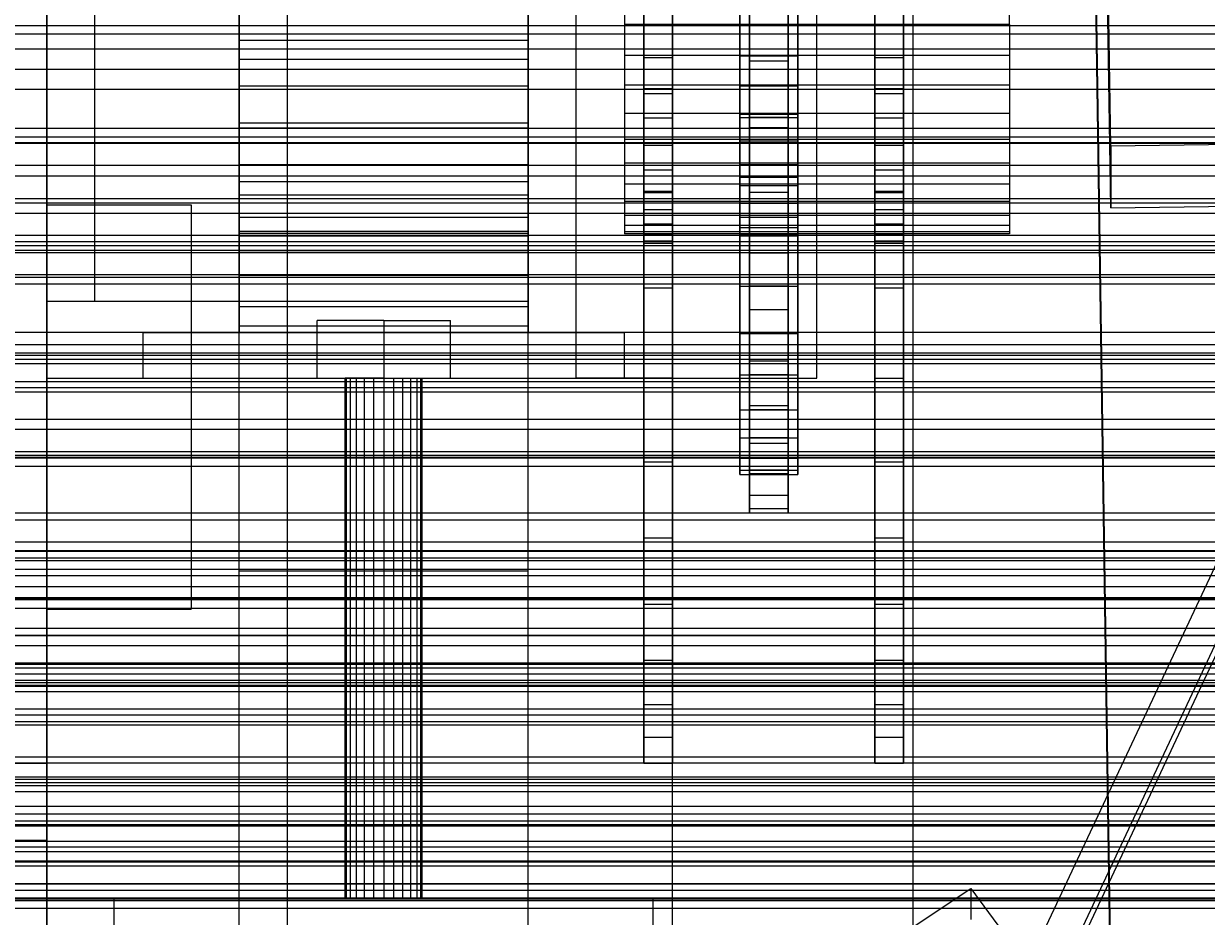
# Model space of a CAD drawing. Header units: millimetres. Extents: x -1970 to 59977, y -50268 to 6837.
# Drawn here: x 247.6 to 370.4, y -34913.9 to -34821.2 of the extents above; entities that cross this region are included whole.
import ezdxf

# ---------------------------------------------------------------- set-up
doc = ezdxf.new("R2010")
doc.units = ezdxf.units.MM
for name, color, linetype, lineweight in [('COTAS_O', 1, 'Continuous', 0), ('COTAS_P', 1, 'Continuous', 0), ('frontal_briquetadora', 7, 'Continuous', 0), ('frontal_C01', 7, 'Continuous', 0), ('frontal_C02', 7, 'Continuous', 0), ('frontal_C03', 7, 'Continuous', 0), ('frontal_C05', 7, 'Continuous', 0), ('frontal_C05-C03', 7, 'Continuous', 0), ('frontal_dos-mix', 7, 'Continuous', 0), ('frontal_mezcladora', 7, 'Continuous', 0), ('frontal_secador', 7, 'Continuous', 0), ('frontal_tolva-C01', 7, 'Continuous', 0)]:
    doc.layers.add(name, color=color, linetype=linetype, lineweight=lineweight)
doc.dimstyles.new('R19_100', dxfattribs={"dimtxt": 250, "dimasz": 150, "dimexe": 150, "dimexo": 80, "dimgap": 100, "dimtad": 1, "dimtih": 1, "dimtoh": 1, "dimdsep": 46, "dimcen": 0.09, "dimadec": 0, "dimazin": 0, "dimtfac": 1, "dimtdec": 4, "dimtofl": 0, "dimtmove": 0, "dimatfit": 3, "dimfxl": 1, "dimtolj": 1, "dimtzin": 0, "dimarcsym": 0})

# ---------------------------------------------------------------- blocks, each defined once
blk = doc.blocks.new('*D37')
at = {"layer": 'COTAS_P', "color": 0, "lineweight": -2, "transparency": 16777216}
for p, q in [((-1750, -35420), (-1750, -34450)), ((2600, -35420), (2600, -34450)), ((-1600, -34600), (2450, -34600))]:
    blk.add_line(p, q, dxfattribs=at)
at = {"layer": 'COTAS_P', "color": 0, "transparency": 16777216}
for points in [[(-1600, -34575), (-1600, -34625), (-1750, -34600)], [(2450, -34575), (2450, -34625), (2600, -34600)]]:
    blk.add_solid(points, dxfattribs=at)
at = {"layer": 'Defpoints', "color": 0, "transparency": 16777216}
for p in [(2600, -34600), (-1750, -35500), (2600, -35500)]:
    blk.add_point(p, dxfattribs=at)
blk = doc.blocks.new('*D43')
at = {"layer": 'COTAS_O', "color": 0, "lineweight": -2, "transparency": 16777216}
for p, q in [((-650, -34820), (-650, -34050)), ((650, -34820), (650, -34050)), ((-500, -34200), (500, -34200))]:
    blk.add_line(p, q, dxfattribs=at)
at = {"layer": 'COTAS_O', "color": 0, "transparency": 16777216}
for points in [[(-500, -34175), (-500, -34225), (-650, -34200)], [(500, -34175), (500, -34225), (650, -34200)]]:
    blk.add_solid(points, dxfattribs=at)
at = {"layer": 'Defpoints', "color": 0, "transparency": 16777216}
for p in [(650, -34200), (-650, -34900), (650, -34900)]:
    blk.add_point(p, dxfattribs=at)

msp = doc.modelspace()

# ---------------------------------------------------------------- linework, layer by layer
at = {"layer": 'frontal_briquetadora'}
for p, q in [((315, -35000), (315, -34710)), ((340, -34940), (340, -34760))]:
    msp.add_line(p, q, dxfattribs=at)
at = {"layer": 'frontal_C01'}
for p, q in [((250, -35735.764), (250, -32680.37)), ((250, -32685.104), (250, -35740.498)), ((360.514, -34833.916), (357.646, -34641.968)), ((360.514, -34840.32), (357.646, -34648.372)), ((430, -34825.934), (-430, -34825.934)), ((-425, -34827.992), (425, -34827.992)), ((378.512, -34833.675), (360.514, -34833.916)), ((360.514, -34833.916), (360.514, -34840.32)), ((425, -34839.36), (-425, -34839.36)), ((360.514, -34840.32), (378.512, -34840.078)), ((425, -34844.257), (-425, -34844.257)), ((-425, -34855.625), (425, -34855.625)), ((430, -34875.934), (-430, -34875.934)), ((430, -34880.934), (-430, -34880.934)), ((334.501, -34918.631), (345.969, -34911.019)), ((345.969, -34911.019), (345.981, -34914.221)), ((345.969, -34911.019), (373.501, -34948.258))]:
    msp.add_line(p, q, dxfattribs=at)
at = {"layer": 'frontal_C02'}
for p, q in [((250, -35767.535), (250, -32976.99)), ((250, -32981.769), (250, -35772.314)), ((360.514, -34917.476), (357.646, -34723.709)), ((360.514, -34923.322), (357.646, -34729.554)), ((430, -34848.253), (-430, -34848.253)), ((430, -34853.253), (-430, -34853.253)), ((-425, -34911.965), (425, -34911.965))]:
    msp.add_line(p, q, dxfattribs=at)
at = {"layer": 'frontal_C03'}
for p, q in [((1250, -34821.388), (-1250, -34821.388)), ((1250, -34822.269), (-1250, -34822.269)), ((1250, -34832.076), (-1250, -34832.076)), ((1250, -34832.957), (-1250, -34832.957)), ((1250, -34833.61), (-1250, -34833.61)), ((-1500, -34835.865), (1500, -34835.865)), ((1250, -34835.918), (-1250, -34835.918)), ((-1250, -34836.975), (1250, -34836.975)), ((1250, -34839.827), (-1250, -34839.827)), ((1250, -34840.885), (-1250, -34840.885)), ((1250, -34843.192), (-1250, -34843.192)), ((1250, -34843.845), (-1250, -34843.845)), ((1250, -34844.727), (-1250, -34844.727)), ((1500, -34847.273), (-1500, -34847.273)), ((1500, -34847.558), (-1500, -34847.558)), ((1250, -34854.533), (-1250, -34854.533)), ((1250, -34855.415), (-1250, -34855.415)), ((1250, -34856.068), (-1250, -34856.068)), ((-1500, -34858.967), (1500, -34858.967)), ((1250, -34858.375), (-1250, -34858.375)), ((-1250, -34859.433), (1250, -34859.433)), ((1250, -34862.285), (-1250, -34862.285)), ((1250, -34863.342), (-1250, -34863.342)), ((1250, -34865.65), (-1250, -34865.65)), ((1250, -34866.303), (-1250, -34866.303)), ((1250, -34867.184), (-1250, -34867.184)), ((1250, -34876.991), (-1250, -34876.991)), ((1250, -34877.872), (-1250, -34877.872)), ((1250, -34878.526), (-1250, -34878.526)), ((1250, -34880.833), (-1250, -34880.833)), ((-1250, -34881.89), (1250, -34881.89)), ((1250, -34884.742), (-1250, -34884.742)), ((1250, -34885.8), (-1250, -34885.8)), ((1250, -34888.107), (-1250, -34888.107)), ((1250, -34888.761), (-1250, -34888.761)), ((1250, -34889.642), (-1250, -34889.642)), ((1250, -34899.448), (-1250, -34899.448)), ((1250, -34900.33), (-1250, -34900.33)), ((1250, -34900.983), (-1250, -34900.983)), ((1250, -34903.291), (-1250, -34903.291)), ((-1250, -34904.348), (1250, -34904.348)), ((1250, -34907.2), (-1250, -34907.2)), ((1250, -34908.257), (-1250, -34908.257)), ((1250, -34910.565), (-1250, -34910.565)), ((1250, -34911.218), (-1250, -34911.218)), ((1250, -34912.1), (-1250, -34912.1))]:
    msp.add_line(p, q, dxfattribs=at)
at = {"layer": 'frontal_C05'}
for p, q in [((270, -34858), (270, -34730)), ((305, -34858), (305, -34730)), ((315, -34858), (315, -34730)), ((330, -34858), (330, -34730)), ((270, -34858), (270, -34758)), ((300, -34858), (300, -34758)), ((250, -34827.643), (250, -34808.357)), ((250, -34818), (250, -34837.145)), ((250, -34818), (250, -34828.847)), ((250, -34818), (250, -34837.582)), ((250, -34818), (250, -34835.802)), ((270, -34818), (270, -34822.926)), ((270, -34824.877), (270, -34818)), ((300, -34818), (300, -34824.877)), ((300, -34822.926), (300, -34818)), ((310, -34818), (310, -34828.847)), ((310, -34818), (310, -34821.263)), ((312, -34818), (312, -34821.394)), ((312, -34828.442), (312, -34818)), ((315, -34818), (315, -34828.442)), ((315, -34821.394), (315, -34818)), ((322, -34818), (322, -34821.296)), ((322, -34824.526), (322, -34818)), ((323, -34818), (323, -34824.526)), ((323, -34825.048), (323, -34818)), ((327, -34818), (327, -34825.048)), ((327, -34824.526), (327, -34818)), ((328, -34818), (328, -34824.526)), ((328, -34821.296), (328, -34818)), ((336, -34818), (336, -34821.394)), ((336, -34828.442), (336, -34818)), ((339, -34818), (339, -34828.442)), ((339, -34821.394), (339, -34818)), ((350, -34821.263), (350, -34818)), ((310, -34821.263), (310, -34824.47)), ((350, -34821.263), (310, -34821.263)), ((312, -34821.394), (312, -34828.442)), ((315, -34821.394), (312, -34821.394)), ((312, -34821.394), (312, -34824.729)), ((315, -34828.442), (315, -34821.394)), ((315, -34824.729), (315, -34821.394)), ((322, -34821.296), (322, -34824.526)), ((328, -34821.296), (322, -34821.296)), ((322, -34821.296), (322, -34824.535)), ((328, -34824.526), (328, -34821.296)), ((328, -34824.535), (328, -34821.296)), ((336, -34821.394), (336, -34828.442)), ((339, -34821.394), (336, -34821.394)), ((336, -34821.394), (336, -34824.729)), ((339, -34828.442), (339, -34821.394)), ((339, -34824.729), (339, -34821.394)), ((350, -34821.263), (350, -34824.47)), ((270, -34822.926), (270, -34824.877)), ((300, -34822.926), (270, -34822.926)), ((270, -34822.926), (270, -34827.663)), ((300, -34824.877), (300, -34822.926)), ((300, -34827.663), (300, -34822.926)), ((310, -34824.47), (310, -34827.567)), ((350, -34824.47), (310, -34824.47)), ((322, -34824.526), (328, -34824.526)), ((322, -34830.941), (322, -34824.526)), ((322, -34824.535), (322, -34830.941)), ((328, -34824.535), (322, -34824.535)), ((322, -34824.535), (322, -34827.663)), ((323, -34824.526), (323, -34825.048)), ((327, -34824.526), (323, -34824.526)), ((323, -34824.526), (323, -34830.941)), ((327, -34825.048), (327, -34824.526)), ((327, -34830.941), (327, -34824.526)), ((328, -34824.526), (328, -34830.941)), ((328, -34830.941), (328, -34824.535)), ((328, -34827.663), (328, -34824.535)), ((350, -34824.47), (350, -34827.567)), ((270, -34824.877), (300, -34824.877)), ((270, -34831.49), (270, -34824.877)), ((300, -34824.877), (300, -34831.49)), ((312, -34824.729), (312, -34838.706)), ((315, -34824.729), (312, -34824.729)), ((312, -34824.729), (312, -34827.95)), ((315, -34838.706), (315, -34824.729)), ((315, -34827.95), (315, -34824.729)), ((323, -34825.048), (327, -34825.048)), ((323, -34831.976), (323, -34825.048)), ((327, -34825.048), (327, -34831.976)), ((336, -34824.729), (336, -34838.706)), ((339, -34824.729), (336, -34824.729)), ((336, -34824.729), (336, -34827.95)), ((339, -34838.706), (339, -34824.729)), ((339, -34827.95), (339, -34824.729)), ((250, -34846.368), (250, -34827.643)), ((270, -34827.663), (270, -34831.49)), ((300, -34827.663), (270, -34827.663)), ((270, -34827.663), (270, -34832.028)), ((300, -34831.49), (300, -34827.663)), ((300, -34832.028), (300, -34827.663)), ((310, -34827.567), (310, -34830.5)), ((350, -34827.567), (310, -34827.567)), ((312, -34827.95), (312, -34848.615)), ((315, -34827.95), (312, -34827.95)), ((312, -34827.95), (312, -34831)), ((315, -34848.615), (315, -34827.95)), ((315, -34831), (315, -34827.95)), ((322, -34827.663), (322, -34837.134)), ((328, -34827.663), (322, -34827.663)), ((322, -34827.663), (322, -34830.625)), ((328, -34837.134), (328, -34827.663)), ((328, -34830.625), (328, -34827.663)), ((336, -34827.95), (336, -34848.615)), ((339, -34827.95), (336, -34827.95)), ((336, -34827.95), (336, -34831)), ((339, -34848.615), (339, -34827.95)), ((339, -34831), (339, -34827.95)), ((350, -34827.567), (350, -34830.5)), ((250, -34828.847), (250, -34837.546)), ((310, -34828.847), (310, -34837.546)), ((312, -34828.442), (315, -34828.442)), ((312, -34838.706), (312, -34828.442)), ((315, -34828.442), (315, -34838.706)), ((336, -34828.442), (339, -34828.442)), ((336, -34838.706), (336, -34828.442)), ((339, -34828.442), (339, -34838.706)), ((310, -34830.5), (310, -34833.219)), ((350, -34830.5), (310, -34830.5)), ((322, -34830.625), (322, -34843)), ((328, -34830.625), (322, -34830.625)), ((322, -34830.625), (322, -34833.371)), ((328, -34843), (328, -34830.625)), ((328, -34833.371), (328, -34830.625)), ((350, -34830.5), (350, -34833.219)), ((270, -34831.49), (300, -34831.49)), ((270, -34837.584), (270, -34831.49)), ((270, -34832.028), (270, -34837.584)), ((300, -34832.028), (270, -34832.028)), ((270, -34832.028), (270, -34835.854)), ((300, -34831.49), (300, -34837.584)), ((300, -34837.584), (300, -34832.028)), ((300, -34835.854), (300, -34832.028)), ((312, -34831), (312, -34858)), ((315, -34831), (312, -34831)), ((312, -34831), (312, -34833.828)), ((315, -34858), (315, -34831)), ((315, -34833.828), (315, -34831)), ((322, -34830.941), (328, -34830.941)), ((322, -34837.134), (322, -34830.941)), ((323, -34830.941), (323, -34831.976)), ((327, -34830.941), (323, -34830.941)), ((323, -34830.941), (323, -34837.134)), ((323, -34831.976), (327, -34831.976)), ((323, -34838.665), (323, -34831.976)), ((327, -34831.976), (327, -34830.941)), ((327, -34837.134), (327, -34830.941)), ((327, -34831.976), (327, -34838.665)), ((328, -34830.941), (328, -34837.134)), ((336, -34831), (336, -34858)), ((339, -34831), (336, -34831)), ((336, -34831), (336, -34833.828)), ((339, -34858), (339, -34831)), ((339, -34833.828), (339, -34831)), ((310, -34833.219), (310, -34835.678)), ((350, -34833.219), (310, -34833.219)), ((350, -34833.219), (350, -34835.678)), ((312, -34833.828), (312, -34866.701)), ((315, -34833.828), (312, -34833.828)), ((312, -34833.828), (312, -34836.385)), ((315, -34866.701), (315, -34833.828)), ((315, -34836.385), (315, -34833.828)), ((322, -34833.371), (322, -34848.438)), ((328, -34833.371), (322, -34833.371)), ((322, -34833.371), (322, -34835.854)), ((328, -34848.438), (328, -34833.371)), ((328, -34835.854), (328, -34833.371)), ((336, -34833.828), (336, -34866.701)), ((339, -34833.828), (336, -34833.828)), ((336, -34833.828), (336, -34836.385)), ((339, -34866.701), (339, -34833.828)), ((339, -34836.385), (339, -34833.828)), ((310, -34835.678), (310, -34837.834)), ((350, -34835.678), (310, -34835.678)), ((350, -34835.678), (350, -34837.834)), ((250, -34835.802), (250, -34852.711)), ((270, -34835.854), (270, -34842.926)), ((300, -34835.854), (270, -34835.854)), ((270, -34835.854), (270, -34838.995)), ((300, -34842.926), (300, -34835.854)), ((300, -34838.995), (300, -34835.854)), ((312, -34836.385), (312, -34874.569)), ((315, -34836.385), (312, -34836.385)), ((312, -34836.385), (312, -34838.627)), ((315, -34874.569), (315, -34836.385)), ((315, -34838.627), (315, -34836.385)), ((322, -34835.854), (322, -34853.355)), ((328, -34835.854), (322, -34835.854)), ((322, -34835.854), (322, -34838.032)), ((328, -34853.355), (328, -34835.854)), ((328, -34838.032), (328, -34835.854)), ((336, -34836.385), (336, -34874.569)), ((339, -34836.385), (336, -34836.385)), ((336, -34836.385), (336, -34838.627)), ((339, -34874.569), (339, -34836.385)), ((339, -34838.627), (339, -34836.385)), ((250, -34837.145), (250, -34855.178)), ((250, -34837.546), (250, -34842.373)), ((250, -34837.582), (250, -34856.182)), ((270, -34837.584), (300, -34837.584)), ((270, -34842.926), (270, -34837.584)), ((300, -34837.584), (300, -34842.926)), ((310, -34837.546), (310, -34842.373)), ((310, -34837.834), (310, -34839.651)), ((350, -34837.834), (310, -34837.834)), ((322, -34837.134), (328, -34837.134)), ((322, -34843), (322, -34837.134)), ((322, -34838.032), (322, -34857.668)), ((328, -34838.032), (322, -34838.032)), ((322, -34838.032), (322, -34839.867)), ((323, -34837.134), (323, -34838.665)), ((327, -34837.134), (323, -34837.134)), ((323, -34837.134), (323, -34843)), ((327, -34838.665), (327, -34837.134)), ((327, -34843), (327, -34837.134)), ((328, -34837.134), (328, -34843)), ((328, -34857.668), (328, -34838.032)), ((328, -34839.867), (328, -34838.032)), ((350, -34837.834), (350, -34839.651)), ((270, -34838.995), (270, -34847.309)), ((300, -34838.995), (270, -34838.995)), ((270, -34838.995), (270, -34841.328)), ((300, -34847.309), (300, -34838.995)), ((300, -34841.328), (300, -34838.995)), ((312, -34838.627), (312, -34881.468)), ((315, -34838.627), (312, -34838.627)), ((312, -34838.627), (312, -34840.517)), ((312, -34838.706), (315, -34838.706)), ((312, -34848.615), (312, -34838.706)), ((315, -34881.468), (315, -34838.627)), ((315, -34840.517), (315, -34838.627)), ((315, -34838.706), (315, -34848.615)), ((323, -34838.665), (327, -34838.665)), ((323, -34845), (323, -34838.665)), ((327, -34838.665), (327, -34845)), ((336, -34838.627), (336, -34881.468)), ((339, -34838.627), (336, -34838.627)), ((336, -34838.627), (336, -34840.517)), ((336, -34838.706), (339, -34838.706)), ((336, -34848.615), (336, -34838.706)), ((339, -34881.468), (339, -34838.627)), ((339, -34840.517), (339, -34838.627)), ((339, -34838.706), (339, -34848.615)), ((310, -34839.651), (310, -34841.097)), ((350, -34839.651), (310, -34839.651)), ((312, -34840.517), (312, -34887.282)), ((315, -34840.517), (312, -34840.517)), ((312, -34840.517), (312, -34842.021)), ((315, -34887.282), (315, -34840.517)), ((315, -34842.021), (315, -34840.517)), ((322, -34839.867), (322, -34861.301)), ((328, -34839.867), (322, -34839.867)), ((322, -34839.867), (322, -34841.328)), ((328, -34861.301), (328, -34839.867)), ((328, -34841.328), (328, -34839.867)), ((336, -34840.517), (336, -34887.282)), ((339, -34840.517), (336, -34840.517)), ((336, -34840.517), (336, -34842.021)), ((339, -34887.282), (339, -34840.517)), ((339, -34842.021), (339, -34840.517)), ((350, -34839.651), (350, -34841.097)), ((270, -34841.328), (270, -34850.567)), ((300, -34841.328), (270, -34841.328)), ((270, -34841.328), (270, -34842.765)), ((300, -34850.567), (300, -34841.328)), ((300, -34842.765), (300, -34841.328)), ((310, -34841.097), (310, -34842.148)), ((350, -34841.097), (310, -34841.097)), ((322, -34841.328), (322, -34864.194)), ((328, -34841.328), (322, -34841.328)), ((322, -34841.328), (322, -34842.39)), ((328, -34864.194), (328, -34841.328)), ((328, -34842.39), (328, -34841.328)), ((350, -34841.097), (350, -34842.148)), ((270, -34842.765), (270, -34852.573)), ((300, -34842.765), (270, -34842.765)), ((270, -34842.765), (270, -34843.25)), ((270, -34842.926), (300, -34842.926)), ((270, -34847.309), (270, -34842.926)), ((300, -34852.573), (300, -34842.765)), ((300, -34843.25), (300, -34842.765)), ((300, -34842.926), (300, -34847.309)), ((310, -34842.148), (310, -34842.786)), ((350, -34842.148), (310, -34842.148)), ((310, -34842.786), (310, -34843)), ((350, -34842.786), (310, -34842.786)), ((350, -34843), (310, -34843)), ((312, -34842.021), (312, -34891.91)), ((315, -34842.021), (312, -34842.021)), ((312, -34842.021), (312, -34843.114)), ((315, -34891.91), (315, -34842.021)), ((315, -34843.114), (315, -34842.021)), ((322, -34842.39), (322, -34866.296)), ((328, -34842.39), (322, -34842.39)), ((322, -34842.39), (322, -34843.034)), ((322, -34843), (328, -34843)), ((322, -34848.438), (322, -34843)), ((322, -34843.034), (322, -34867.572)), ((328, -34843.034), (322, -34843.034)), ((322, -34843.034), (322, -34843.25)), ((323, -34843), (323, -34845)), ((327, -34843), (323, -34843)), ((323, -34843), (323, -34848.438)), ((327, -34845), (327, -34843)), ((327, -34848.438), (327, -34843)), ((328, -34866.296), (328, -34842.39)), ((328, -34843.034), (328, -34842.39)), ((328, -34843), (328, -34848.438)), ((328, -34867.572), (328, -34843.034)), ((328, -34843.25), (328, -34843.034)), ((336, -34842.021), (336, -34891.91)), ((339, -34842.021), (336, -34842.021)), ((336, -34842.021), (336, -34843.114)), ((339, -34891.91), (339, -34842.021)), ((339, -34843.114), (339, -34842.021)), ((350, -34842.148), (350, -34842.786)), ((350, -34842.786), (350, -34843)), ((270, -34843.25), (270, -34853.25)), ((300, -34843.25), (270, -34843.25)), ((300, -34853.25), (300, -34843.25)), ((312, -34843.114), (312, -34895.274)), ((315, -34843.114), (312, -34843.114)), ((312, -34843.114), (312, -34843.778)), ((312, -34843.778), (312, -34897.316)), ((315, -34843.778), (312, -34843.778)), ((312, -34843.778), (312, -34844)), ((312, -34844), (312, -34898)), ((315, -34844), (312, -34844)), ((315, -34895.274), (315, -34843.114)), ((315, -34843.778), (315, -34843.114)), ((315, -34897.316), (315, -34843.778)), ((315, -34844), (315, -34843.778)), ((315, -34898), (315, -34844)), ((322, -34843.25), (322, -34868)), ((328, -34843.25), (322, -34843.25)), ((328, -34868), (328, -34843.25)), ((336, -34843.114), (336, -34895.274)), ((339, -34843.114), (336, -34843.114)), ((336, -34843.114), (336, -34843.778)), ((336, -34843.778), (336, -34897.316)), ((339, -34843.778), (336, -34843.778)), ((336, -34843.778), (336, -34844)), ((336, -34844), (336, -34898)), ((339, -34844), (336, -34844)), ((339, -34895.274), (339, -34843.114)), ((339, -34843.778), (339, -34843.114)), ((339, -34897.316), (339, -34843.778)), ((339, -34844), (339, -34843.778)), ((339, -34898), (339, -34844)), ((270, -34844.75), (300, -34844.75)), ((270, -34853.25), (270, -34844.75)), ((300, -34853.25), (300, -34844.75)), ((323, -34845), (327, -34845)), ((323, -34850.873), (323, -34845)), ((327, -34845), (327, -34850.873)), ((250, -34863.445), (250, -34846.368)), ((270, -34847.309), (300, -34847.309)), ((270, -34850.567), (270, -34847.309)), ((300, -34847.309), (300, -34850.567)), ((312, -34848.615), (315, -34848.615)), ((312, -34858), (312, -34848.615)), ((315, -34848.615), (315, -34858)), ((322, -34848.438), (328, -34848.438)), ((322, -34853.355), (322, -34848.438)), ((323, -34848.438), (323, -34850.873)), ((327, -34848.438), (323, -34848.438)), ((323, -34848.438), (323, -34853.355)), ((327, -34850.873), (327, -34848.438)), ((327, -34853.355), (327, -34848.438)), ((328, -34848.438), (328, -34853.355)), ((336, -34848.615), (339, -34848.615)), ((336, -34858), (336, -34848.615)), ((339, -34848.615), (339, -34858)), ((270, -34850.567), (300, -34850.567)), ((270, -34852.573), (270, -34850.567)), ((300, -34850.567), (300, -34852.573)), ((323, -34850.873), (327, -34850.873)), ((323, -34856.184), (323, -34850.873)), ((327, -34850.873), (327, -34856.184)), ((250, -34852.711), (250, -34867.879)), ((270, -34852.573), (300, -34852.573)), ((270, -34853.25), (270, -34852.573)), ((285, -34852), (278.072, -34852)), ((278.072, -34858), (278.072, -34852)), ((285, -34852), (291.928, -34852)), ((285, -34852), (285, -34858)), ((291.928, -34858), (291.928, -34852)), ((300, -34852.573), (300, -34853.25)), ((260, -34853.25), (310, -34853.25)), ((260, -34858), (260, -34853.25)), ((270, -34853.25), (300, -34853.25)), ((310, -34858), (310, -34853.25)), ((322, -34853.355), (328, -34853.355)), ((322, -34857.668), (322, -34853.355)), ((323, -34853.355), (323, -34856.184)), ((327, -34853.355), (323, -34853.355)), ((323, -34853.355), (323, -34857.668)), ((327, -34856.184), (327, -34853.355)), ((327, -34857.668), (327, -34853.355)), ((328, -34853.355), (328, -34857.668)), ((250, -34855.178), (250, -34871.05)), ((250, -34856.182), (250, -34872.867)), ((323, -34856.184), (327, -34856.184)), ((323, -34860.841), (323, -34856.184)), ((327, -34856.184), (327, -34860.841)), ((322, -34857.668), (328, -34857.668)), ((322, -34861.301), (322, -34857.668)), ((323, -34857.668), (323, -34860.841)), ((327, -34857.668), (323, -34857.668)), ((323, -34857.668), (323, -34861.301)), ((327, -34860.841), (327, -34857.668)), ((327, -34861.301), (327, -34857.668)), ((328, -34857.668), (328, -34861.301)), ((260, -34858), (310, -34858)), ((270, -34858), (300, -34858)), ((270, -34923.75), (270, -34858)), ((270, -34918), (270, -34858)), ((270, -34878), (270, -34858)), ((270, -34858), (330, -34858)), ((278.072, -34858), (285, -34858)), ((281.136, -34858), (281, -34858)), ((281, -34912), (281, -34858)), ((281.536, -34858), (281.136, -34858)), ((281.136, -34912), (281.136, -34858)), ((282.172, -34858), (281.536, -34858)), ((281.536, -34912), (281.536, -34858)), ((283, -34858), (282.172, -34858)), ((282.172, -34912), (282.172, -34858)), ((283.965, -34858), (283, -34858)), ((283, -34912), (283, -34858)), ((285, -34858), (283.965, -34858)), ((283.965, -34912), (283.965, -34858)), ((285, -34858), (286.035, -34858)), ((285, -34858), (285, -34912)), ((285, -34858), (291.928, -34858)), ((286.035, -34858), (287, -34858)), ((286.035, -34912), (286.035, -34858)), ((287, -34858), (287.828, -34858)), ((287, -34912), (287, -34858)), ((287.828, -34858), (288.464, -34858)), ((287.828, -34912), (287.828, -34858)), ((288.464, -34858), (288.864, -34858)), ((288.464, -34912), (288.464, -34858)), ((288.864, -34858), (289, -34858)), ((288.864, -34912), (288.864, -34858)), ((289, -34912), (289, -34858)), ((300, -34923.75), (300, -34858)), ((300, -34918), (300, -34858)), ((300, -34878), (300, -34858)), ((315, -34858), (305, -34858)), ((312, -34858), (315, -34858)), ((312, -34866.701), (312, -34858)), ((315, -34858), (315, -34866.701)), ((336, -34858), (339, -34858)), ((336, -34866.701), (336, -34858)), ((339, -34858), (339, -34866.701)), ((322, -34861.301), (328, -34861.301)), ((322, -34864.194), (322, -34861.301)), ((323, -34860.841), (327, -34860.841)), ((323, -34864.765), (323, -34860.841)), ((323, -34861.301), (323, -34864.765)), ((327, -34861.301), (323, -34861.301)), ((323, -34861.301), (323, -34864.194)), ((327, -34860.841), (327, -34864.765)), ((327, -34864.765), (327, -34861.301)), ((327, -34864.194), (327, -34861.301)), ((328, -34861.301), (328, -34864.194)), ((250, -34877.881), (250, -34863.445)), ((322, -34864.194), (328, -34864.194)), ((322, -34866.296), (322, -34864.194)), ((323, -34864.194), (323, -34867.889)), ((327, -34864.194), (323, -34864.194)), ((323, -34864.194), (323, -34866.296)), ((323, -34864.765), (327, -34864.765)), ((323, -34867.889), (323, -34864.765)), ((327, -34867.889), (327, -34864.194)), ((327, -34866.296), (327, -34864.194)), ((327, -34864.765), (327, -34867.889)), ((328, -34864.194), (328, -34866.296)), ((322, -34866.296), (328, -34866.296)), ((322, -34867.572), (322, -34866.296)), ((323, -34866.296), (323, -34870.16)), ((327, -34866.296), (323, -34866.296)), ((323, -34866.296), (323, -34867.572)), ((327, -34870.16), (327, -34866.296)), ((327, -34867.572), (327, -34866.296)), ((328, -34866.296), (328, -34867.572)), ((312, -34866.701), (315, -34866.701)), ((312, -34874.569), (312, -34866.701)), ((315, -34866.701), (315, -34874.569)), ((322, -34867.572), (328, -34867.572)), ((322, -34868), (322, -34867.572)), ((323, -34867.572), (323, -34871.538)), ((327, -34867.572), (323, -34867.572)), ((323, -34867.572), (323, -34868)), ((327, -34871.538), (327, -34867.572)), ((327, -34868), (327, -34867.572)), ((328, -34867.572), (328, -34868)), ((336, -34866.701), (339, -34866.701)), ((336, -34874.569), (336, -34866.701)), ((339, -34866.701), (339, -34874.569)), ((250, -34867.879), (250, -34880.547)), ((322, -34868), (328, -34868)), ((323, -34867.889), (327, -34867.889)), ((323, -34870.16), (323, -34867.889)), ((323, -34868), (323, -34872)), ((327, -34868), (323, -34868)), ((327, -34867.889), (327, -34870.16)), ((327, -34872), (327, -34868)), ((250, -34871.05), (250, -34883.839)), ((323, -34870.16), (327, -34870.16)), ((323, -34871.538), (323, -34870.16)), ((327, -34870.16), (327, -34871.538)), ((323, -34871.538), (327, -34871.538)), ((323, -34872), (323, -34871.538)), ((323, -34872), (327, -34872)), ((327, -34871.538), (327, -34872)), ((250, -34872.867), (250, -34886.801)), ((312, -34874.569), (315, -34874.569)), ((312, -34881.468), (312, -34874.569)), ((315, -34874.569), (315, -34881.468)), ((336, -34874.569), (339, -34874.569)), ((336, -34881.468), (336, -34874.569)), ((339, -34874.569), (339, -34881.468)), ((250, -34888.836), (250, -34877.881)), ((270, -34878), (300, -34878)), ((250, -34880.547), (250, -34890.078)), ((312, -34881.468), (315, -34881.468)), ((312, -34887.282), (312, -34881.468)), ((315, -34881.468), (315, -34887.282)), ((336, -34881.468), (339, -34881.468)), ((336, -34887.282), (336, -34881.468)), ((339, -34881.468), (339, -34887.282)), ((250, -34883.839), (250, -34892.801)), ((250, -34886.801), (250, -34897.285)), ((312, -34887.282), (315, -34887.282)), ((312, -34891.91), (312, -34887.282)), ((315, -34887.282), (315, -34891.91)), ((336, -34887.282), (339, -34887.282)), ((336, -34891.91), (336, -34887.282)), ((339, -34887.282), (339, -34891.91)), ((250, -34895.675), (250, -34888.836)), ((250, -34890.078), (250, -34895.994)), ((312, -34891.91), (315, -34891.91)), ((312, -34895.274), (312, -34891.91)), ((315, -34891.91), (315, -34895.274)), ((336, -34891.91), (339, -34891.91)), ((336, -34895.274), (336, -34891.91)), ((339, -34891.91), (339, -34895.274)), ((250, -34892.801), (250, -34897.417)), ((250, -34898), (250, -34895.675)), ((312, -34895.274), (315, -34895.274)), ((312, -34897.316), (312, -34895.274)), ((315, -34895.274), (315, -34897.316)), ((336, -34895.274), (339, -34895.274)), ((336, -34897.316), (336, -34895.274)), ((339, -34895.274), (339, -34897.316)), ((250, -34895.994), (250, -34898)), ((-250, -34898), (250, -34898)), ((250, -34897.285), (250, -34903.794)), ((312, -34897.316), (315, -34897.316)), ((312, -34898), (312, -34897.316)), ((312, -34898), (315, -34898)), ((315, -34897.316), (315, -34898)), ((336, -34897.316), (339, -34897.316)), ((336, -34898), (336, -34897.316)), ((336, -34898), (339, -34898)), ((339, -34897.316), (339, -34898)), ((250, -34903.794), (250, -34906)), ((-250, -34906), (250, -34906)), ((250, -34913.854), (250, -34906.903)), ((257, -34912), (313, -34912)), ((257, -34918), (257, -34912)), ((281.136, -34912), (281, -34912)), ((281.536, -34912), (281.136, -34912)), ((282.172, -34912), (281.536, -34912)), ((283, -34912), (282.172, -34912)), ((283.965, -34912), (283, -34912)), ((283.965, -34912), (285, -34912)), ((285, -34912), (286.035, -34912)), ((286.035, -34912), (287, -34912)), ((287, -34912), (287.828, -34912)), ((287.828, -34912), (288.464, -34912)), ((288.464, -34912), (288.864, -34912)), ((288.864, -34912), (289, -34912)), ((313, -34918), (313, -34912)), ((250, -34926.38), (250, -34913.854))]:
    msp.add_line(p, q, dxfattribs=at)
at = {"layer": 'frontal_C05-C03'}
for p, q in [((250, -34850), (250, -34730)), ((255, -34850), (255, -34730)), ((250, -34882), (250, -34840)), ((250, -34840), (265, -34840)), ((265, -34840), (265, -34882)), ((250, -34850), (300, -34850)), ((250, -34858), (250, -34850)), ((250, -34850), (255, -34850)), ((300, -34858), (300, -34850)), ((250, -34858), (300, -34858)), ((250, -34882), (265, -34882))]:
    msp.add_line(p, q, dxfattribs=at)
at = {"layer": 'frontal_dos-mix'}
msp.add_line((275, -35980), (275, -33282.5), dxfattribs=at)
at = {"layer": 'frontal_mezcladora'}
for p, q in [((190, -34823.787), (420, -34823.787)), ((190, -34833.519), (420, -34833.519)), ((420, -34845), (190, -34845)), ((190, -34856.481), (420, -34856.481)), ((190, -34866.213), (420, -34866.213)), ((190, -34872.716), (420, -34872.716)), ((-600, -34875), (600, -34875)), ((190, -34875), (420, -34875)), ((-750, -34900), (750, -34900)), ((-600, -34900), (600, -34900)), ((-750, -34910.5), (750, -34910.5))]:
    msp.add_line(p, q, dxfattribs=at)
at = {"layer": 'frontal_secador'}
for p, q in [((-1250, -34866), (1250, -34866)), ((-1250, -34872), (1250, -34872)), ((-1250, -34875), (1250, -34875)), ((1250, -34876), (-1250, -34876)), ((-1250, -34876.659), (1250, -34876.659)), ((1250, -34879.659), (-1250, -34879.659)), ((-1250, -34881), (1250, -34881)), ((1250, -34884), (-1250, -34884)), ((-1250, -34884.728), (1250, -34884.728)), ((-1250, -34887.588), (1250, -34887.588)), ((1250, -34887.611), (-1250, -34887.611)), ((1250, -34887.728), (-1250, -34887.728)), ((-1250, -34889.387), (1250, -34889.387)), ((1250, -34889.918), (-1250, -34889.918)), ((-1250, -34890), (1250, -34890)), ((1250, -34890.588), (-1250, -34890.588)), ((1250, -34892.387), (-1250, -34892.387)), ((1250, -34893), (-1250, -34893)), ((-1250, -34893.65), (1250, -34893.65)), ((-1250, -34894), (1250, -34894)), ((1250, -34897.382), (-1250, -34897.382)), ((1250, -34898), (-1250, -34898)), ((1250, -34899.689), (-1250, -34899.689)), ((1250, -34902.485), (-1250, -34902.485)), ((1250, -34904), (-1250, -34904)), ((1250, -34904.545), (-1250, -34904.545)), ((1250, -34906.144), (-1250, -34906.144)), ((1250, -34906.709), (-1250, -34906.709)), ((-1250, -34908.142), (1250, -34908.142)), ((1250, -34908.686), (-1250, -34908.686)), ((1320, -34912), (-1320, -34912)), ((1320, -34912.273), (-1320, -34912.273)), ((1320, -34913.072), (-1320, -34913.072)), ((1250, -34912), (-1250, -34912))]:
    msp.add_line(p, q, dxfattribs=at)
at = {"layer": 'frontal_tolva-C01'}
for p, q in [((596.379, -34398.3), (221.379, -35196.873)), ((600, -34398.805), (225, -35197.379)), ((225, -35198.574), (600, -34400))]:
    msp.add_line(p, q, dxfattribs=at)

# ---------------------------------------------------------------- dimensions: what is measured, and where the dimension line sits
at = {"layer": 'COTAS_O'}
dim = msp.add_aligned_dim(p1=(-650, -34900), p2=(650, -34900), distance=700, text='<> O', dimstyle='R19_100', dxfattribs=at)
dim.commit()
dim.dimension.update_dxf_attribs({"geometry": '*D43', "text_midpoint": (0, -34200)})
at = {"layer": 'COTAS_P'}
dim = msp.add_aligned_dim(p1=(-1750, -35500), p2=(2600, -35500), distance=900, text='<> P', dimstyle='R19_100', dxfattribs=at)
dim.commit()
dim.dimension.update_dxf_attribs({"geometry": '*D37', "text_midpoint": (425, -34600)})

doc.saveas('drawing.dxf')
